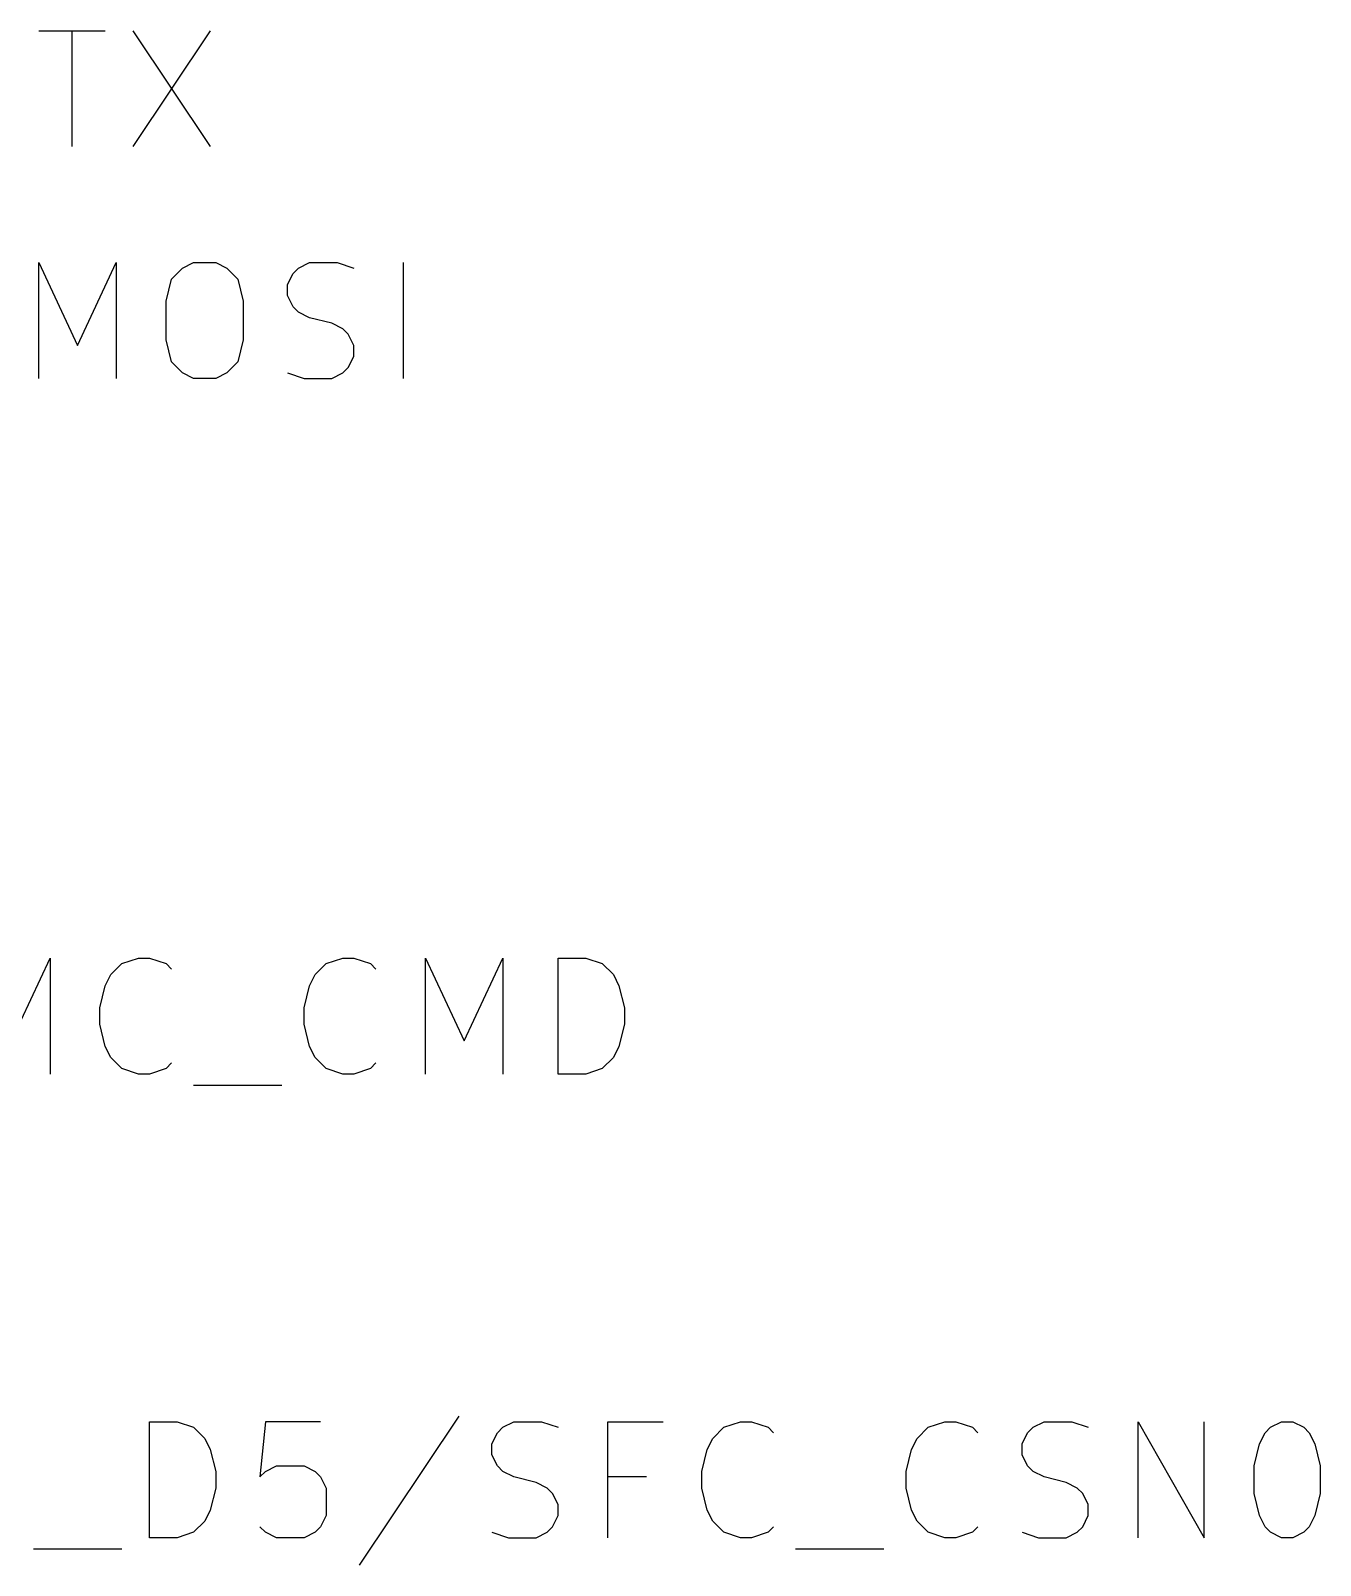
# Model space of a CAD drawing. Header units: millimetres. Extents: x 3 to 237, y -203 to -4.
# Drawn here: x 72.32 to 86.44, y -120.27 to -103.46 of the extents above; entities that cross this region are included whole.
import ezdxf

# ---------------------------------------------------------------- set-up
doc = ezdxf.new("R2010")
doc.units = ezdxf.units.MM
doc.layers.add('GREENSIXTYFIVE', color=129, linetype='CONTINUOUS')

msp = doc.modelspace()

# ---------------------------------------------------------------- linework, layer by layer
at = {"layer": 'GREENSIXTYFIVE', "linetype": 'CONTINUOUS'}
for p, q in [((72.4141, -103.4575), (73.1398, -103.4575)), ((72.777, -104.7275), (72.777, -103.4575)), ((73.4422, -103.4575), (74.2888, -104.7275)), ((74.2888, -103.4575), (73.4422, -104.7275)), ((72.4141, -107.2675), (72.4141, -105.9975)), ((72.4141, -105.9975), (72.8375, -106.9047)), ((72.8375, -106.9047), (73.2608, -105.9975)), ((73.2608, -105.9975), (73.2608, -107.2675)), ((73.8655, -106.179), (73.9865, -106.058)), ((73.9865, -106.058), (74.1074, -105.9975)), ((74.1074, -105.9975), (74.3493, -105.9975)), ((74.3493, -105.9975), (74.4703, -106.058)), ((74.4703, -106.058), (74.5912, -106.179)), ((75.196, -106.1185), (75.2565, -106.058)), ((75.2565, -106.058), (75.3775, -105.9975)), ((75.3775, -105.9975), (75.6798, -105.9975)), ((75.6798, -105.9975), (75.8613, -106.058)), ((76.4055, -107.2675), (76.4055, -105.9975)), ((73.8051, -106.4209), (73.8655, -106.179)), ((74.5912, -106.179), (74.6517, -106.4209)), ((75.1356, -106.2394), (75.196, -106.1185)), ((75.1356, -106.3604), (75.1356, -106.2394)), ((73.8051, -106.8442), (73.8051, -106.4209)), ((74.6517, -106.4209), (74.6517, -106.8442)), ((75.196, -106.4813), (75.1356, -106.3604)), ((75.2565, -106.5418), (75.196, -106.4813)), ((75.3775, -106.6023), (75.2565, -106.5418)), ((75.6194, -106.6628), (75.3775, -106.6023)), ((75.7403, -106.7232), (75.6194, -106.6628)), ((75.8008, -106.7837), (75.7403, -106.7232)), ((73.8655, -107.0861), (73.8051, -106.8442)), ((74.6517, -106.8442), (74.5912, -107.0861)), ((75.8613, -106.9047), (75.8008, -106.7837)), ((75.8613, -107.0256), (75.8613, -106.9047)), ((73.9865, -107.2071), (73.8655, -107.0861)), ((74.5912, -107.0861), (74.4703, -107.2071)), ((75.8008, -107.1466), (75.8613, -107.0256)), ((74.1074, -107.2675), (73.9865, -107.2071)), ((74.4703, -107.2071), (74.3493, -107.2675)), ((75.1356, -107.2071), (75.317, -107.2675)), ((75.6194, -107.2675), (75.7403, -107.2071)), ((75.7403, -107.2071), (75.8008, -107.1466)), ((74.3493, -107.2675), (74.1074, -107.2675)), ((75.317, -107.2675), (75.6194, -107.2675)), ((72.1118, -114.5247), (72.5351, -113.6175)), ((72.5351, -113.6175), (72.5351, -114.8875)), ((73.3213, -113.678), (73.5027, -113.6175)), ((73.5027, -113.6175), (73.6236, -113.6175)), ((73.6236, -113.6175), (73.8051, -113.678)), ((75.5589, -113.678), (75.7403, -113.6175)), ((75.7403, -113.6175), (75.8612, -113.6175)), ((75.8612, -113.6175), (76.0427, -113.678)), ((76.6474, -114.8875), (76.6474, -113.6175)), ((76.6474, -113.6175), (77.0708, -114.5247)), ((77.0708, -114.5247), (77.4941, -113.6175)), ((77.4941, -113.6175), (77.4941, -114.8875)), ((78.0988, -114.8875), (78.0988, -113.6175)), ((78.0988, -113.6175), (78.4012, -113.6175)), ((78.4012, -113.6175), (78.5826, -113.678)), ((73.1398, -113.9199), (73.2003, -113.799)), ((73.2003, -113.799), (73.3213, -113.678)), ((73.8051, -113.678), (73.8655, -113.7385)), ((75.3774, -113.9199), (75.4379, -113.799)), ((75.4379, -113.799), (75.5589, -113.678)), ((76.0427, -113.678), (76.1031, -113.7385)), ((78.5826, -113.678), (78.7036, -113.799)), ((78.7036, -113.799), (78.7641, -113.9199)), ((73.0794, -114.1618), (73.1398, -113.9199)), ((75.317, -114.1618), (75.3774, -113.9199)), ((78.7641, -113.9199), (78.8245, -114.1618)), ((73.0794, -114.3432), (73.0794, -114.1618)), ((75.317, -114.3432), (75.317, -114.1618)), ((78.8245, -114.1618), (78.8245, -114.3432)), ((73.1398, -114.5851), (73.0794, -114.3432)), ((75.3774, -114.5851), (75.317, -114.3432)), ((78.8245, -114.3432), (78.7641, -114.5851)), ((73.2003, -114.7061), (73.1398, -114.5851)), ((75.4379, -114.7061), (75.3774, -114.5851)), ((78.7641, -114.5851), (78.7036, -114.7061)), ((73.3213, -114.8271), (73.2003, -114.7061)), ((73.5027, -114.8875), (73.3213, -114.8271)), ((73.8051, -114.8271), (73.6236, -114.8875)), ((73.8655, -114.7666), (73.8051, -114.8271)), ((75.5589, -114.8271), (75.4379, -114.7061)), ((75.7403, -114.8875), (75.5589, -114.8271)), ((76.0427, -114.8271), (75.8612, -114.8875)), ((76.1031, -114.7666), (76.0427, -114.8271)), ((78.5826, -114.8271), (78.4012, -114.8875)), ((78.7036, -114.7061), (78.5826, -114.8271)), ((73.6236, -114.8875), (73.5027, -114.8875)), ((75.8612, -114.8875), (75.7403, -114.8875)), ((78.4012, -114.8875), (78.0988, -114.8875)), ((74.1075, -115.0085), (75.0751, -115.0085)), ((77.0103, -118.6371), (75.9217, -120.2699)), ((73.6236, -119.9675), (73.6236, -118.6975)), ((73.6236, -118.6975), (73.926, -118.6975)), ((73.926, -118.6975), (74.1074, -118.758)), ((74.1074, -118.758), (74.2284, -118.879)), ((74.8936, -118.6975), (74.8332, -119.3023)), ((75.4984, -118.6975), (74.8936, -118.6975)), ((77.3732, -118.9394), (77.4336, -118.8185)), ((77.4336, -118.8185), (77.4941, -118.758)), ((77.4941, -118.758), (77.6151, -118.6975)), ((77.6151, -118.6975), (77.9174, -118.6975)), ((77.9174, -118.6975), (78.0989, -118.758)), ((78.6431, -119.9675), (78.6431, -118.6975)), ((78.6431, -118.6975), (79.2479, -118.6975)), ((79.7922, -118.879), (79.9132, -118.758)), ((79.9132, -118.758), (80.0946, -118.6975)), ((80.0946, -118.6975), (80.2155, -118.6975)), ((80.2155, -118.6975), (80.397, -118.758)), ((80.397, -118.758), (80.4574, -118.8185)), ((82.0298, -118.879), (82.1508, -118.758)), ((82.1508, -118.758), (82.3322, -118.6975)), ((82.3322, -118.6975), (82.4531, -118.6975)), ((82.4531, -118.6975), (82.6346, -118.758)), ((82.6346, -118.758), (82.695, -118.8185)), ((83.1789, -118.9394), (83.2393, -118.8185)), ((83.2393, -118.8185), (83.2998, -118.758)), ((83.2998, -118.758), (83.4208, -118.6975)), ((83.4208, -118.6975), (83.7231, -118.6975)), ((83.7231, -118.6975), (83.9046, -118.758)), ((84.4488, -119.9675), (84.4488, -118.6975)), ((84.4488, -118.6975), (85.1745, -119.9675)), ((85.1745, -119.9675), (85.1745, -118.6975)), ((85.7793, -118.9394), (85.8398, -118.8185)), ((85.8398, -118.8185), (85.9003, -118.758)), ((85.9003, -118.758), (86.0212, -118.6975)), ((86.0212, -118.6975), (86.1422, -118.6975)), ((86.1422, -118.6975), (86.2631, -118.758)), ((86.2631, -118.758), (86.3236, -118.8185)), ((86.3236, -118.8185), (86.3841, -118.9394)), ((74.2284, -118.879), (74.2889, -118.9999)), ((74.2889, -118.9999), (74.3493, -119.2418)), ((77.3732, -119.0604), (77.3732, -118.9394)), ((79.6713, -119.2418), (79.7317, -118.9999)), ((79.7317, -118.9999), (79.7922, -118.879)), ((81.9089, -119.2418), (81.9693, -118.9999)), ((81.9693, -118.9999), (82.0298, -118.879)), ((83.1789, -119.0604), (83.1789, -118.9394)), ((85.7189, -119.1813), (85.7793, -118.9394)), ((86.3841, -118.9394), (86.4446, -119.1813)), ((74.8936, -119.2418), (75.0146, -119.1813)), ((75.0146, -119.1813), (75.317, -119.1813)), ((75.317, -119.1813), (75.4379, -119.2418)), ((77.4336, -119.1813), (77.3732, -119.0604)), ((77.4941, -119.2418), (77.4336, -119.1813)), ((83.2393, -119.1813), (83.1789, -119.0604)), ((83.2998, -119.2418), (83.2393, -119.1813)), ((85.7189, -119.4837), (85.7189, -119.1813)), ((86.4446, -119.1813), (86.4446, -119.4837)), ((74.3493, -119.2418), (74.3493, -119.4232)), ((74.8332, -119.3023), (74.8936, -119.2418)), ((75.4379, -119.2418), (75.4984, -119.3023)), ((75.4984, -119.3023), (75.5589, -119.4232)), ((77.6151, -119.3023), (77.4941, -119.2418)), ((77.857, -119.3628), (77.6151, -119.3023)), ((77.9779, -119.4232), (77.857, -119.3628)), ((79.0665, -119.3023), (78.6431, -119.3023)), ((79.6713, -119.4232), (79.6713, -119.2418)), ((81.9089, -119.4232), (81.9089, -119.2418)), ((83.4208, -119.3023), (83.2998, -119.2418)), ((83.6627, -119.3628), (83.4208, -119.3023)), ((83.7836, -119.4232), (83.6627, -119.3628)), ((74.3493, -119.4232), (74.2889, -119.6651)), ((75.5589, -119.4232), (75.5589, -119.7256)), ((78.0384, -119.4837), (77.9779, -119.4232)), ((78.0989, -119.6047), (78.0384, -119.4837)), ((79.7317, -119.6651), (79.6713, -119.4232)), ((81.9693, -119.6651), (81.9089, -119.4232)), ((83.8441, -119.4837), (83.7836, -119.4232)), ((83.9046, -119.6047), (83.8441, -119.4837)), ((85.7793, -119.7256), (85.7189, -119.4837)), ((86.4446, -119.4837), (86.3841, -119.7256)), ((74.2889, -119.6651), (74.2284, -119.7861)), ((78.0989, -119.7256), (78.0989, -119.6047)), ((79.7922, -119.7861), (79.7317, -119.6651)), ((82.0298, -119.7861), (81.9693, -119.6651)), ((83.9046, -119.7256), (83.9046, -119.6047)), ((74.2284, -119.7861), (74.1074, -119.9071)), ((74.8936, -119.9071), (74.8332, -119.8466)), ((75.4984, -119.8466), (75.4379, -119.9071)), ((75.5589, -119.7256), (75.4984, -119.8466)), ((77.9779, -119.9071), (78.0384, -119.8466)), ((78.0384, -119.8466), (78.0989, -119.7256)), ((79.9132, -119.9071), (79.7922, -119.7861)), ((80.4574, -119.8466), (80.397, -119.9071)), ((82.1508, -119.9071), (82.0298, -119.7861)), ((82.695, -119.8466), (82.6346, -119.9071)), ((83.7836, -119.9071), (83.8441, -119.8466)), ((83.8441, -119.8466), (83.9046, -119.7256)), ((85.8398, -119.8466), (85.7793, -119.7256)), ((85.9003, -119.9071), (85.8398, -119.8466)), ((86.3236, -119.8466), (86.2631, -119.9071)), ((86.3841, -119.7256), (86.3236, -119.8466)), ((73.926, -119.9675), (73.6236, -119.9675)), ((74.1074, -119.9071), (73.926, -119.9675)), ((75.0146, -119.9675), (74.8936, -119.9071)), ((75.317, -119.9675), (75.0146, -119.9675)), ((75.4379, -119.9071), (75.317, -119.9675)), ((77.3732, -119.9071), (77.5546, -119.9675)), ((77.5546, -119.9675), (77.857, -119.9675)), ((77.857, -119.9675), (77.9779, -119.9071)), ((80.0946, -119.9675), (79.9132, -119.9071)), ((80.2155, -119.9675), (80.0946, -119.9675)), ((80.397, -119.9071), (80.2155, -119.9675)), ((82.3322, -119.9675), (82.1508, -119.9071)), ((82.4531, -119.9675), (82.3322, -119.9675)), ((82.6346, -119.9071), (82.4531, -119.9675)), ((83.1789, -119.9071), (83.3603, -119.9675)), ((83.3603, -119.9675), (83.6627, -119.9675)), ((83.6627, -119.9675), (83.7836, -119.9071)), ((86.0212, -119.9675), (85.9003, -119.9071)), ((86.1422, -119.9675), (86.0212, -119.9675)), ((86.2631, -119.9071), (86.1422, -119.9675)), ((72.3537, -120.0885), (73.3213, -120.0885)), ((80.6994, -120.0885), (81.667, -120.0885))]:
    msp.add_line(p, q, dxfattribs=at)

doc.saveas('drawing.dxf')
